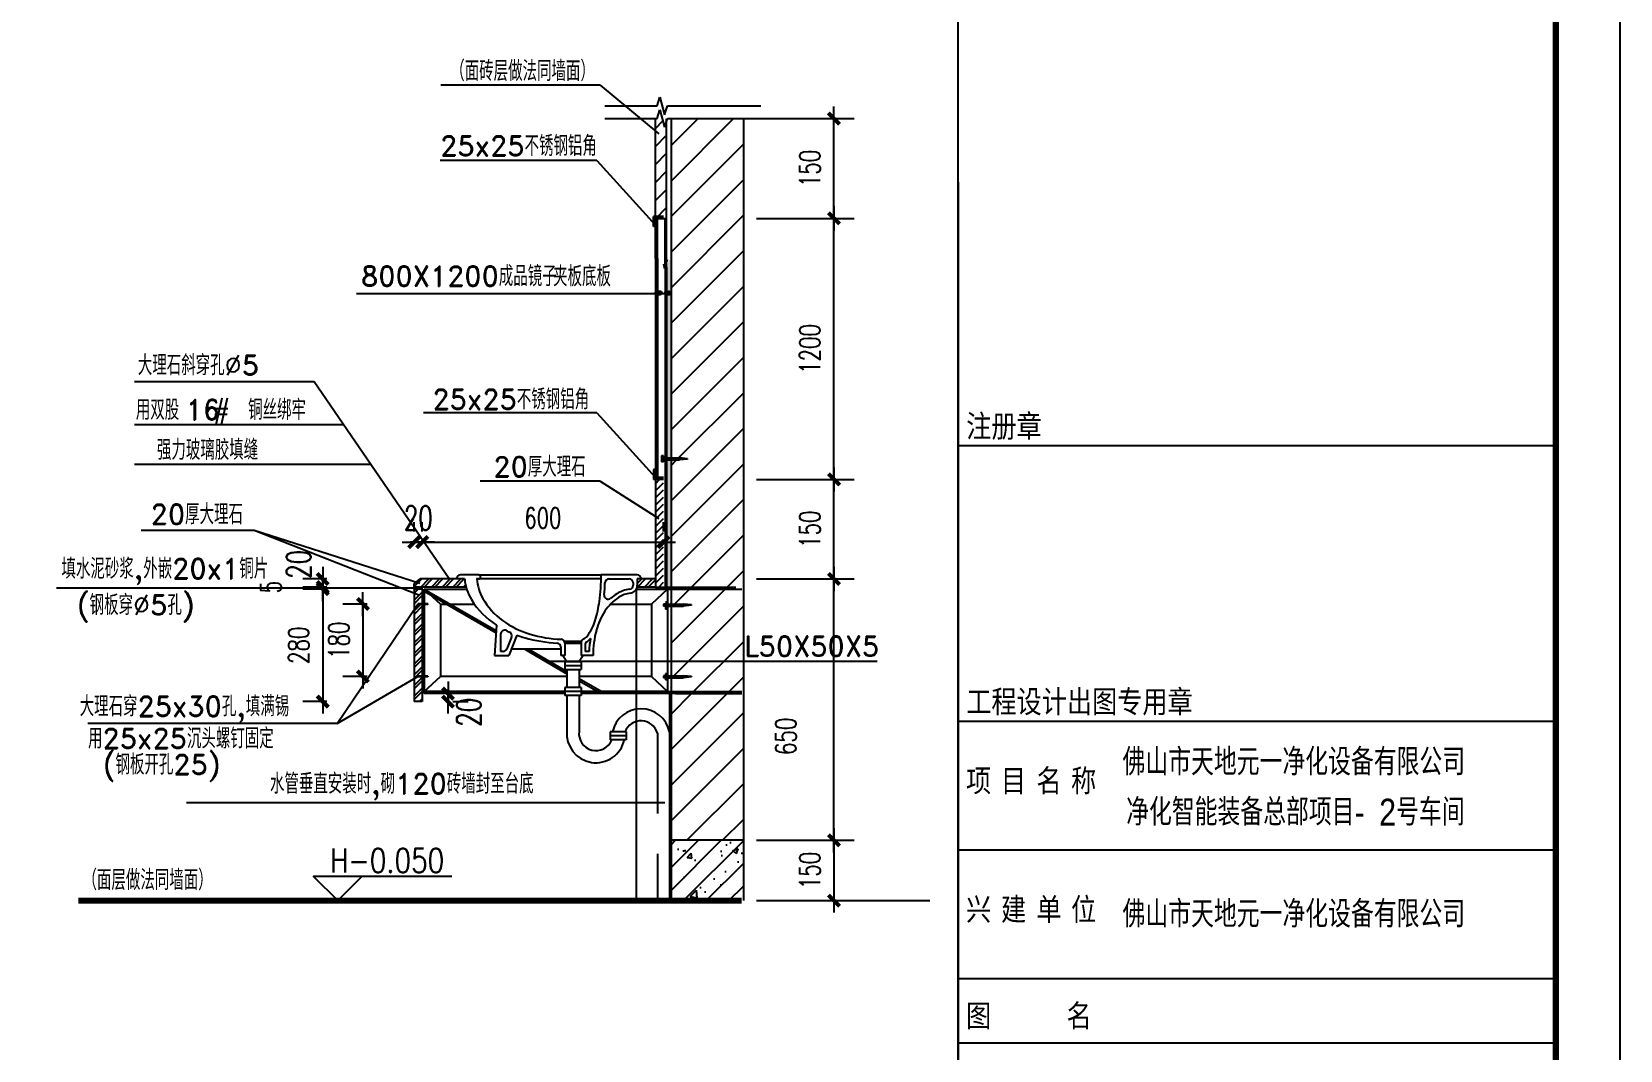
# Model space of a CAD drawing. Extents: x -1041549 to 749950, y -354245 to 17554.
# Drawn here: x 364756 to 370933, y -207139 to -203181 of the extents above; entities that cross this region are included whole.
import ezdxf

# ---------------------------------------------------------------- set-up
doc = ezdxf.new("R2010")
doc.units = 0
doc.header["$LTSCALE"] = 1000
doc.header["$MEASUREMENT"] = 0
doc.linetypes.add('DASHED', pattern=[0.75, 0.5, -0.25])
for name, color, linetype in [('13', 13, 'Continuous'), ('14', 1, 'Continuous'), ('C', 2, 'Continuous'), ('DIMY0', 3, 'Continuous'), ('PUB_TEXT', 7, 'Continuous'), ('PUB_TITLE', 4, 'Continuous'), ('WALL', 4, 'Continuous'), ('填', 9, 'Continuous'), ('外轮廓线', 7, 'Continuous'), ('线', 191, 'Continuous')]:
    doc.layers.add(name, color=color, linetype=linetype)
doc.styles.add('_HZTXT', font='gs_txt.shx', dxfattribs={"width": 0.8, "bigfont": 'HZTXT.shx'})
doc.styles.add('DIM_FONT', font='SIMPLEX', dxfattribs={"width": 0.7, "bigfont": 'GBCBIG'})
doc.styles.add('DIM_FONT_T3', font='SIMPLEX', dxfattribs={"width": 0.705882, "bigfont": 'GBCBIG'})
doc.styles.add('hztxt', font='romand_pkpm', dxfattribs={"bigfont": 'gbcbig'})
doc.styles.add('宋体', font='')
doc.styles.get('宋体').set_extended_font_data('宋体')
doc.dimstyles.new('DIMA50', dxfattribs={"dimscale": 0.5, "dimtxt": 300, "dimasz": 1, "dimexe": 250, "dimexo": 300, "dimgap": 150, "dimtad": 1, "dimdec": 0, "dimdsep": 46, "dimtxsty": 'DIM_FONT', "dimblk": '_DIMX', "dimblk1": '_DIMX', "dimblk2": '_DIMX', "dimcen": 2.5, "dimse1": 1, "dimclrt": 3, "dimadec": 0, "dimazin": 0, "dimtfac": 1, "dimtdec": 0, "dimtix": 1, "dimtmove": 2, "dimatfit": 3, "dimldrblk": '_DIMX', "dimfxl": 1, "dimtolj": 1, "dimtzin": 0, "dimarcsym": 0})
doc.dimstyles.new('DIMB50', dxfattribs={"dimscale": 0.5, "dimtxt": 300, "dimasz": 1, "dimexe": 250, "dimexo": 300, "dimgap": 150, "dimtad": 1, "dimdec": 0, "dimrnd": 1, "dimzin": 0, "dimdsep": 46, "dimtxsty": 'DIM_FONT', "dimblk": '_DIMX', "dimblk1": 'ARCHTICK', "dimblk2": 'ARCHTICK', "dimcen": 0, "dimdle": 150, "dimclrt": 7, "dimadec": 0, "dimazin": 0, "dimtfac": 1, "dimtix": 1, "dimtmove": 2, "dimatfit": 3, "dimfxl": 1, "dimtolj": 1, "dimtzin": 0, "dimarcsym": 0})
doc.dimstyles.new('DIMB50$TCH&&50', dxfattribs={"dimtxt": 127.5, "dimasz": 0.5, "dimexe": 125, "dimexo": 150, "dimgap": 86.25, "dimtad": 1, "dimdec": 0, "dimrnd": 1, "dimzin": 0, "dimdsep": 46, "dimtxsty": 'DIM_FONT_T3', "dimblk": '_DIMX', "dimblk1": 'ARCHTICK', "dimblk2": 'ARCHTICK', "dimcen": 0, "dimdle": 75, "dimclrt": 7, "dimadec": 0, "dimazin": 0, "dimtfac": 1, "dimtix": 1, "dimtmove": 2, "dimatfit": 3, "dimfxl": 1, "dimtolj": 1, "dimtzin": 0, "dimarcsym": 0})

# ---------------------------------------------------------------- blocks, each defined once
blk = doc.blocks.new('_DIMX')
blk.add_line((-150, 0), (150, 0))
at = {"const_width": 50}
blk.add_lwpolyline([(-70, -70), (70, 70)], dxfattribs=at)
blk = doc.blocks.new('*D104')
at = {"layer": 'Defpoints', "color": 0, "transparency": 16777216}
for p in [(5723.8, 2025), (5899.6, 2075), (5899.6, 2025)]:
    blk.add_point(p, dxfattribs=at)
at = {"layer": 'DIMY0', "color": 0, "lineweight": -2, "transparency": 16777216}
for p, q in [((5723.8, 2075.5), (5723.8, 2076)), ((5749.6, 2075), (5598.8, 2075)), ((5749.6, 2025), (5598.8, 2025)), ((5723.8, 2075), (5723.8, 2025)), ((5723.8, 2024.5), (5723.8, 2024))]:
    blk.add_line(p, q, dxfattribs=at)
at = {"layer": 'DIMY0', "color": 0, "lineweight": -2, "transparency": 16777216, "xscale": 0.5, "yscale": 0.5, "zscale": 0.5}
for p, rotation in [((5723.8, 2075), 270), ((5723.8, 2025), 90)]:
    blk.add_blockref('_DIMX', p, dxfattribs=dict(at, rotation=rotation))
at = {"layer": 'DIMY0', "color": 7, "transparency": 16777216, "insert": (5573.8, 2166), "char_height": 150, "attachment_point": 5, "rotation": 90, "style": 'DIM_FONT'}
blk.add_mtext('\\A1;20', dxfattribs=at)
blk = doc.blocks.new('_ArchTick')
at = {"color": 0, "linetype": 'ByBlock', "const_width": 0.4}
blk.add_lwpolyline([(-0.5, -0.5), (0.5, 0.5)], dxfattribs=at)
blk = doc.blocks.new('*D105')
at = {"layer": 'Defpoints', "color": 0, "transparency": 16777216}
for p in [(5899.6, 2012.5), (5723.8, 1312.5), (5899.6, 1312.5)]:
    blk.add_point(p, dxfattribs=at)
at = {"layer": 'DIMY0', "color": 0, "lineweight": -2, "transparency": 16777216}
for p, q in [((5749.6, 2012.5), (5598.8, 2012.5)), ((5723.8, 2012), (5723.8, 1313)), ((5749.6, 1312.5), (5598.8, 1312.5))]:
    blk.add_line(p, q, dxfattribs=at)
at = {"layer": 'DIMY0', "color": 0, "lineweight": -2, "transparency": 16777216, "xscale": 0.5, "yscale": 0.5, "zscale": 0.5}
for p, rotation in [((5723.8, 2012.5), 90), ((5723.8, 1312.5), 270)]:
    blk.add_blockref('_DIMX', p, dxfattribs=dict(at, rotation=rotation))
at = {"layer": 'DIMY0', "color": 7, "transparency": 16777216, "insert": (5573.8, 1662.5), "char_height": 127.5, "attachment_point": 5, "rotation": 90, "style": 'DIM_FONT_T3'}
blk.add_mtext('\\A1;280', dxfattribs=at)
blk = doc.blocks.new('*D106')
at = {"layer": 'Defpoints', "color": 0, "transparency": 16777216}
for p in [(5723.8, 2012.5), (5899.6, 2025), (5899.6, 2012.5)]:
    blk.add_point(p, dxfattribs=at)
at = {"layer": 'DIMY0', "color": 0, "lineweight": -2, "transparency": 16777216}
for p, q in [((5749.6, 2025), (5598.8, 2025)), ((5749.6, 2012.5), (5598.8, 2012.5)), ((5723.8, 2025.5), (5723.8, 2026)), ((5723.8, 2025), (5723.8, 2012.5)), ((5723.8, 2012), (5723.8, 2011.5))]:
    blk.add_line(p, q, dxfattribs=at)
at = {"layer": 'DIMY0', "color": 0, "lineweight": -2, "transparency": 16777216, "xscale": 0.5, "yscale": 0.5, "zscale": 0.5}
for p, rotation in [((5723.8, 2025), 270), ((5723.8, 2012.5), 90)]:
    blk.add_blockref('_DIMX', p, dxfattribs=dict(at, rotation=rotation))
at = {"layer": 'DIMY0', "color": 7, "transparency": 16777216, "insert": (5400.8, 2025), "char_height": 127.5, "attachment_point": 5, "rotation": 90, "style": 'DIM_FONT_T3'}
blk.add_mtext('\\A1;5', dxfattribs=at)
blk = doc.blocks.new('*D107')
at = {"layer": 'Defpoints', "color": 0, "transparency": 16777216}
for p in [(6383.4, 1362.5), (6383.4, 1312.5), (6503.3, 1312.5)]:
    blk.add_point(p, dxfattribs=at)
at = {"layer": 'DIMY0', "color": 0, "lineweight": -2, "transparency": 16777216}
for p, q in [((6503.3, 1363), (6503.3, 1363.5)), ((6503.3, 1362.5), (6503.3, 1312.5)), ((6503.3, 1312), (6503.3, 1311.5)), ((6533.4, 1312.5), (6628.3, 1312.5))]:
    blk.add_line(p, q, dxfattribs=at)
at = {"layer": 'DIMY0', "color": 0, "lineweight": -2, "transparency": 16777216, "xscale": 0.5, "yscale": 0.5, "zscale": 0.5}
for p, rotation in [((6503.3, 1362.5), 270), ((6503.3, 1312.5), 90)]:
    blk.add_blockref('_DIMX', p, dxfattribs=dict(at, rotation=rotation))
at = {"layer": 'DIMY0', "color": 3, "transparency": 16777216, "insert": (6632.4, 1246), "char_height": 150, "attachment_point": 5, "rotation": 90, "style": 'DIM_FONT'}
blk.add_mtext('\\A1;20', dxfattribs=at)
blk = doc.blocks.new('*D108')
at = {"layer": 'Defpoints', "color": 0, "transparency": 16777216}
for p in [(6149.6, 1918.8), (5973.8, 1468.8), (6149.6, 1468.8)]:
    blk.add_point(p, dxfattribs=at)
at = {"layer": 'DIMY0', "color": 0, "lineweight": -2, "transparency": 16777216}
for p, q in [((5999.6, 1918.8), (5848.8, 1918.8)), ((5973.8, 1918.3), (5973.8, 1469.3)), ((5999.6, 1468.8), (5848.8, 1468.8))]:
    blk.add_line(p, q, dxfattribs=at)
at = {"layer": 'DIMY0', "color": 0, "lineweight": -2, "transparency": 16777216, "xscale": 0.5, "yscale": 0.5, "zscale": 0.5}
for p, rotation in [((5973.8, 1918.8), 90), ((5973.8, 1468.8), 270)]:
    blk.add_blockref('_DIMX', p, dxfattribs=dict(at, rotation=rotation))
at = {"layer": 'DIMY0', "color": 7, "transparency": 16777216, "insert": (5823.8, 1693.8), "char_height": 127.5, "attachment_point": 5, "rotation": 90, "style": 'DIM_FONT_T3'}
blk.add_mtext('\\A1;180', dxfattribs=at)
blk = doc.blocks.new('*D109')
at = {"layer": 'Defpoints', "color": 0, "transparency": 16777216}
for p in [(7843.2, 2304.2), (6343.2, 2221.2), (7843.2, 2221.2)]:
    blk.add_point(p, dxfattribs=at)
at = {"layer": 'DIMY0', "color": 0, "lineweight": -2, "transparency": 16777216}
for p, q in [((6343.2, 2371.2), (6343.2, 2429.2)), ((7843.2, 2371.2), (7843.2, 2429.2)), ((6343.7, 2304.2), (7842.7, 2304.2))]:
    blk.add_line(p, q, dxfattribs=at)
at = {"layer": 'DIMY0', "color": 0, "lineweight": -2, "transparency": 16777216, "xscale": 0.5, "yscale": 0.5, "zscale": 0.5, "rotation": 180}
blk.add_blockref('_DIMX', (6343.2, 2304.2), dxfattribs=at)
at = {"layer": 'DIMY0', "color": 0, "lineweight": -2, "transparency": 16777216, "xscale": 0.5, "yscale": 0.5, "zscale": 0.5}
blk.add_blockref('_DIMX', (7843.2, 2304.2), dxfattribs=at)
at = {"layer": 'DIMY0', "color": 7, "transparency": 16777216, "insert": (7093.2, 2454.2), "char_height": 127.5, "attachment_point": 5, "style": 'DIM_FONT_T3'}
blk.add_mtext('\\A1;600', dxfattribs=at)
blk = doc.blocks.new('*D110')
at = {"layer": 'Defpoints', "color": 0, "transparency": 16777216}
for p in [(6343.2, 2304.2), (6293.2, 2221.2), (6343.2, 2221.2)]:
    blk.add_point(p, dxfattribs=at)
at = {"layer": 'DIMY0', "color": 0, "lineweight": -2, "transparency": 16777216}
for p, q in [((6293.2, 2371.2), (6293.2, 2429.2)), ((6343.2, 2371.2), (6343.2, 2429.2)), ((6292.7, 2304.2), (6292.2, 2304.2)), ((6293.2, 2304.2), (6343.2, 2304.2)), ((6343.7, 2304.2), (6344.2, 2304.2))]:
    blk.add_line(p, q, dxfattribs=at)
at = {"layer": 'DIMY0', "color": 0, "lineweight": -2, "transparency": 16777216, "xscale": 0.5, "yscale": 0.5, "zscale": 0.5}
blk.add_blockref('_DIMX', (6293.2, 2304.2), dxfattribs=at)
at = {"layer": 'DIMY0', "color": 0, "lineweight": -2, "transparency": 16777216, "xscale": 0.5, "yscale": 0.5, "zscale": 0.5, "rotation": 180}
blk.add_blockref('_DIMX', (6343.2, 2304.2), dxfattribs=at)
at = {"layer": 'DIMY0', "color": 7, "transparency": 16777216, "insert": (6318.2, 2454.2), "char_height": 150, "attachment_point": 5, "style": 'DIM_FONT'}
blk.add_mtext('\\A1;20', dxfattribs=at)
blk = doc.blocks.new('*D111')
at = {"layer": 'Defpoints', "color": 0, "transparency": 16777216}
for p in [(8272.9, 450), (8272.9, 75), (8904.7, 75)]:
    blk.add_point(p, dxfattribs=at)
at = {"layer": 'DIMY0', "color": 0, "lineweight": -2, "transparency": 16777216}
for p, q in [((8422.9, 450), (9029.7, 450)), ((8904.7, 449.5), (8904.7, 75.5)), ((8422.9, 75), (9029.7, 75))]:
    blk.add_line(p, q, dxfattribs=at)
at = {"layer": 'DIMY0', "color": 0, "lineweight": -2, "transparency": 16777216, "xscale": 0.5, "yscale": 0.5, "zscale": 0.5}
for p, rotation in [((8904.7, 450), 90), ((8904.7, 75), 270)]:
    blk.add_blockref('_DIMX', p, dxfattribs=dict(at, rotation=rotation))
at = {"layer": 'DIMY0', "color": 7, "transparency": 16777216, "insert": (8754.7, 262.5), "char_height": 127.5, "attachment_point": 5, "rotation": 90, "style": 'DIM_FONT_T3'}
blk.add_mtext('\\A1;150', dxfattribs=at)
blk = doc.blocks.new('*D100')
at = {"layer": 'Defpoints', "color": 0, "transparency": 16777216}
for p in [(8272.9, 4938.1), (8904.7, 4938.1), (8272.9, 4317.4)]:
    blk.add_point(p, dxfattribs=at)
at = {"layer": 'DIMY0', "color": 0, "lineweight": -2, "transparency": 16777216}
for p, q in [((8422.9, 4938.1), (9029.7, 4938.1)), ((8904.7, 4317.9), (8904.7, 4937.6)), ((8422.9, 4317.4), (9029.7, 4317.4))]:
    blk.add_line(p, q, dxfattribs=at)
at = {"layer": 'DIMY0', "color": 0, "lineweight": -2, "transparency": 16777216, "xscale": 0.5, "yscale": 0.5, "zscale": 0.5}
for p, rotation in [((8904.7, 4938.1), 90), ((8904.7, 4317.4), 270)]:
    blk.add_blockref('_DIMX', p, dxfattribs=dict(at, rotation=rotation))
at = {"layer": 'DIMY0', "color": 7, "transparency": 16777216, "insert": (8754.7, 4627.8), "char_height": 127.5, "attachment_point": 5, "rotation": 90, "style": 'DIM_FONT_T3'}
blk.add_mtext('\\A1;150', dxfattribs=at)
blk = doc.blocks.new('*D101')
at = {"layer": 'Defpoints', "color": 0, "transparency": 16777216}
for p in [(8272.9, 4317.4), (8904.7, 4317.4), (8272.9, 2693.8)]:
    blk.add_point(p, dxfattribs=at)
at = {"layer": 'DIMY0', "color": 0, "lineweight": -2, "transparency": 16777216}
for p, q in [((8422.9, 4317.4), (9029.7, 4317.4)), ((8904.7, 2694.3), (8904.7, 4316.9)), ((8422.9, 2693.8), (9029.7, 2693.8))]:
    blk.add_line(p, q, dxfattribs=at)
at = {"layer": 'DIMY0', "color": 0, "lineweight": -2, "transparency": 16777216, "xscale": 0.5, "yscale": 0.5, "zscale": 0.5}
for p, rotation in [((8904.7, 4317.4), 90), ((8904.7, 2693.8), 270)]:
    blk.add_blockref('_DIMX', p, dxfattribs=dict(at, rotation=rotation))
at = {"layer": 'DIMY0', "color": 7, "transparency": 16777216, "insert": (8754.7, 3505.6), "char_height": 127.5, "attachment_point": 5, "rotation": 90, "style": 'DIM_FONT_T3'}
blk.add_mtext('\\A1;1200', dxfattribs=at)
blk = doc.blocks.new('*D102')
at = {"layer": 'Defpoints', "color": 0, "transparency": 16777216}
for p in [(8272.9, 2693.8), (8904.7, 2693.8), (8272.9, 2075)]:
    blk.add_point(p, dxfattribs=at)
at = {"layer": 'DIMY0', "color": 0, "lineweight": -2, "transparency": 16777216}
for p, q in [((8422.9, 2693.8), (9029.7, 2693.8)), ((8904.7, 2075.5), (8904.7, 2693.3)), ((8422.9, 2075), (9029.7, 2075))]:
    blk.add_line(p, q, dxfattribs=at)
at = {"layer": 'DIMY0', "color": 0, "lineweight": -2, "transparency": 16777216, "xscale": 0.5, "yscale": 0.5, "zscale": 0.5}
for p, rotation in [((8904.7, 2693.8), 90), ((8904.7, 2075), 270)]:
    blk.add_blockref('_DIMX', p, dxfattribs=dict(at, rotation=rotation))
at = {"layer": 'DIMY0', "color": 7, "transparency": 16777216, "insert": (8754.7, 2384.4), "char_height": 127.5, "attachment_point": 5, "rotation": 90, "style": 'DIM_FONT_T3'}
blk.add_mtext('\\A1;150', dxfattribs=at)
blk = doc.blocks.new('*D103')
at = {"layer": 'Defpoints', "color": 0, "transparency": 16777216}
for p in [(8272.9, 2075), (8904.7, 2075), (8272.9, 450)]:
    blk.add_point(p, dxfattribs=at)
at = {"layer": 'DIMY0', "color": 0, "lineweight": -2, "transparency": 16777216}
for p, q in [((8422.9, 2075), (9029.7, 2075)), ((8904.7, 450.5), (8904.7, 2074.5)), ((8422.9, 450), (9029.7, 450))]:
    blk.add_line(p, q, dxfattribs=at)
at = {"layer": 'DIMY0', "color": 0, "lineweight": -2, "transparency": 16777216, "xscale": 0.5, "yscale": 0.5, "zscale": 0.5}
for p, rotation in [((8904.7, 2075), 90), ((8904.7, 450), 270)]:
    blk.add_blockref('_DIMX', p, dxfattribs=dict(at, rotation=rotation))
at = {"layer": 'DIMY0', "color": 7, "transparency": 16777216, "insert": (8604.7, 1096.4), "char_height": 127.5, "attachment_point": 5, "rotation": 90, "style": 'DIM_FONT_T3'}
blk.add_mtext('\\A1;650', dxfattribs=at)
blk = doc.blocks.new('A$Ce58e362c')
at = {"layer": '14'}
for p, q in [((15730, 44126), (15730, 1076)), ((15730, 37980), (29680, 37980)), ((15730, 31556), (29680, 31556)), ((15730, 28556), (29680, 28556)), ((15730, 25556), (29680, 25556)), ((15730, 24056), (29680, 24056))]:
    blk.add_line(p, q, dxfattribs=at)
blk.add_lwpolyline([(15730, 1076), (15730, 87176)], dxfattribs=at)
at = {"layer": '13', "color": 7, "style": '_HZTXT', "width": 0.85}
for s, height, p in [('佛山市天地元一净化设备有限公司', 626.86, (19568, 30290)), ('净化智能装备总部项目-', 626.86, (19652, 29121)), ('2号车间', 626.9, (25554, 29120)), ('佛山市天地元一净化设备有限公司', 626.86, (19568, 26743))]:
    blk.add_text(s, height=height, dxfattribs=at).set_placement(p)
at = {"layer": '14', "style": '宋体', "width": 0.82}
for s, p in [('注册章', (15921, 38174)), ('工程设计出图专用章', (15921, 31749)), ('项', (15916, 29905)), ('目', (16731, 29905)), ('名', (17559, 29905)), ('称', (18367, 29905)), ('兴', (15916, 26905)), ('建', (16731, 26905)), ('单', (17559, 26905)), ('位', (18367, 26905)), ('图      名', (15916, 24424))]:
    blk.add_text(s, height=525, dxfattribs=at).set_placement(p)
blk = doc.blocks.new('A$C14E3696B')
at = {"layer": 'DIMY0'}
h = blk.add_hatch(color=256, dxfattribs=at)
h.paths.add_polyline_path([(7793.3, 3853.6, 1), (7804.9, 3853.6)])
h.paths.add_polyline_path([(7793.3, 3853.6), (7804.9, 3853.6, 1)])
h = blk.add_hatch(color=256, dxfattribs=at)
h.paths.add_polyline_path([(7833.1, 3853.4), (7809.8, 3853.4, 1)])
h.paths.add_polyline_path([(7809.8, 3853.4), (7833.1, 3853.4, 1)])
h = blk.add_hatch(color=256, dxfattribs=at)
h.paths.add_polyline_path([(7852, 3853.6, 1), (7863.6, 3853.6)])
h.paths.add_polyline_path([(7852, 3853.6), (7863.6, 3853.6, 1)])
h = blk.add_hatch(color=256, dxfattribs=at)
h.paths.add_polyline_path([(7888.8, 3852.5), (7865.5, 3852.5, 1)])
h.paths.add_polyline_path([(7865.5, 3852.5), (7888.8, 3852.5, 1)])
at = {"layer": '填'}
h = blk.add_hatch(dxfattribs=at)
h.set_pattern_fill('ANSI31', color=256, scale=50, style=0)
h.set_pattern_definition([(45, (0, 0), (-56.1266, 56.1266), [])])
h.paths.add_polyline_path([(7863.2, 4317.4), (7793.2, 4317.4), (7793.2, 4938.1), (7803.6, 4938.1), (7821.4, 4992.8), (7850.8, 4883.5), (7863.2, 4921.4)])
h = blk.add_hatch(dxfattribs=at)
h.set_pattern_fill('ANSI31', color=256, scale=1250, style=0)
h.set_pattern_definition([(45, (-342023.52, -45370.8), (-110.485435, 110.485435), [])])
h.paths.add_polyline_path([(8340.7, 1362.5), (7928.2, 1362.5), (7890.7, 1362.5), (7890.7, 450), (8340.7, 450)])
h.paths.add_polyline_path([(7890.7, 1563.2), (7890.7, 1473.5), (7978.2, 1473.5), (8028.2, 1468.5), (8028.2, 1466), (7978.2, 1461), (7890.7, 1461), (7890.7, 1375), (8340.7, 1375), (8340.7, 1563.2)])
h.paths.add_polyline_path([(7890.7, 2012.5), (7890.7, 1918.8), (7978.2, 1918.8), (8028.2, 1913.8), (8028.2, 1911.3), (7978.2, 1906.3), (7890.7, 1906.3), (7890.7, 1563.2), (8340.7, 1563.2), (8340.7, 2012.5)])
edge = h.paths.add_edge_path()
edge.add_line((8340.7, 4938.1), (7890.7, 4938.1))
edge.add_line((7890.7, 4938.1), (7890.7, 3853.6))
edge.add_line((7890.7, 3853.6), (8134.4, 3853.6))
edge.add_arc((8146, 3853.3), 11.6, 0, 178.46233, ccw=False)
edge.add_arc((8146, 3853.3), 11.6, -181.53767, 0, ccw=False)
edge.add_line((8134.4, 3853.6), (7890.7, 3853.6))
edge.add_line((7890.7, 3853.6), (7890.7, 2828.1))
edge.add_line((7890.7, 2828.1), (7953.2, 2828.1))
edge.add_line((7953.2, 2828.1), (8003.2, 2823.1))
edge.add_line((8003.2, 2823.1), (8003.2, 2820.6))
edge.add_line((8003.2, 2820.6), (7953.2, 2815.6))
edge.add_line((7953.2, 2815.6), (7890.7, 2815.6))
edge.add_line((7890.7, 2815.6), (7890.7, 2025))
edge.add_line((7890.7, 2025), (8340.7, 2025))
edge.add_line((8340.7, 2025), (8340.7, 4938.1))
h = blk.add_hatch(dxfattribs=at)
h.set_pattern_fill('AR-SAND', color=256, scale=25, style=0)
h.set_pattern_definition([(37.5, (-83508.454, -41308.306), (-1.574834, 48.170594), [0, -38, 0, -42.5, 0, -40.625]), (7.5, (-83508.454, -41308.306), (44.244418, 70.55365), [0, -20.5, 0, -34.25, 0, -13.125]), (327.5, (-83539.204, -41308.306), (77.853547, 0.141476), [0, -12.5, 0, -45, 0, -58.75]), (317.5, (-83539.204, -41308.306), (75.153165, 21.94189), [0, -6.25, 0, -29.5, 0, -33.75])])
h.paths.add_polyline_path([(7853.2, 2025), (7890.7, 2025), (7890.7, 4060.7), (7878.6, 4060.7), (7860.8, 4006), (7853.2, 4034.5)])
h = blk.add_hatch(dxfattribs=at)
h.set_pattern_fill('ANSI31', color=256, scale=250, style=0)
h.set_pattern_definition([(45, (-83518.454, -41308.306), (-22.097087, 22.097087), [])])
h.paths.add_polyline_path([(7793.2, 2075), (7793.2, 2025), (7843.2, 2025), (7843.2, 2693.8), (7793.2, 2693.8)])
h = blk.add_hatch(dxfattribs=at)
h.set_pattern_fill('ANSI32', color=256, scale=125, style=0)
h.set_pattern_definition([(45, (-83518.454, -41308.306), (-33.14563, 33.14563), []), (45, (-83496.357, -41308.306), (-33.14563, 33.14563), [])])
h.paths.add_polyline_path([(7793.2, 2025), (7793.2, 2075), (7681.3, 2075), (7680.7, 2074.3), (7680.7, 2036, -0.055733), (7679.4, 2025)])
h.paths.add_polyline_path([(6615.4, 2025, -0.043134), (6606.7, 2075), (6330.7, 2075), (6293.2, 2045), (6293.2, 2025)])
h = blk.add_hatch(dxfattribs=at)
h.set_pattern_fill('ANSI32', color=256, scale=125, style=0)
h.set_pattern_definition([(45, (-83518.454, -41283.306), (-33.14563, 33.14563), []), (45, (-83496.357, -41283.306), (-33.14563, 33.14563), [])])
h.paths.add_polyline_path([(6293.2, 1312.5), (6343.2, 1312.5), (6343.2, 1475), (6315.7, 1475), (6315.7, 1480), (6343.2, 1480), (6343.2, 1925), (6315.7, 1925), (6315.7, 1930), (6343.2, 1930), (6343.2, 2012.5), (6293.2, 2012.5)])
at = {"layer": '线'}
h = blk.add_hatch(dxfattribs=at)
h.set_pattern_fill('AN31C', color=256, scale=500, style=0)
h.set_pattern_definition([(45, (-342023.52, -45370.79), (-70.710678, 70.710678), []), (50, (-342023.52, -45370.8), (358.6301, -31.37607), [37.5, -412.5]), (355, (-342023.5, -45370.8), (-69.37567, 376.09607), [30, -330]), (100.4514, (-341993.63, -45373.4), (289.2547, 344.71977), [31.8701, -350.57106]), (46.1842, (-342023.5, -45270.8), (533.6205, -82.7595), [56.25, -618.75]), (96.6356, (-341979.05, -45277.7), (467.33135, 487.0589), [47.80514, -525.8565]), (351.1842, (-342023.5, -45270.8), (467.331, 487.0593), [45, -495]), (21, (-341973.52, -45295.8), (298.45353, -201.30945), [37.5, -412.5]), (326, (-341973.5, -45295.8), (121.65767, 362.57502), [30, -330]), (71.4514, (-341948.65, -45312.57), (420.1113, 161.26525), [31.8701, -350.57106]), (37.5, (-342023.52, -45370.8), (6.079928, 166.446927), [0, -326, 0, -335, 0, -331.25]), (7.5, (-342023.52, -45370.8), (131.53477, 197.20586), [0, -191, 0, -318.5, 0, -126.25]), (327.5, (-342135.02, -45370.8), (266.91122, -11.277436), [0, -125, 0, -390, 0, -517.5]), (317.5, (-342185.02, -45370.8), (291.59308, 50.05249), [0, -162.5, 0, -259, 0, -367.5])])
h.paths.add_polyline_path([(8340.7, 450), (7890.7, 450), (7890.7, 75), (8340.7, 75)])
at = {"color": 2}
for p, q in [((7793.2, 4067), (7793.2, 4936.2)), ((7863.2, 4013.2), (7863.2, 4936.2)), ((7805.7, 4067), (7805.7, 4317.4)), ((7853.2, 4013.2), (7853.2, 4317.4)), ((7793.2, 4067), (7793.2, 2712.5)), ((7805.7, 4067), (7805.7, 2706.3)), ((7853.2, 4013.2), (7853.2, 2025)), ((7863.2, 4013.2), (7863.2, 2025)), ((7793.2, 2693.8), (7793.2, 2075)), ((6693.2, 2100), (6580.7, 2100)), ((7680.7, 2100), (7455.7, 2100)), ((6293.2, 2012.5), (6293.2, 2025)), ((6343.2, 2012.5), (6293.2, 2012.5)), ((6343.2, 2012.5), (6343.2, 2025)), ((6693.2, 2075), (6680.7, 2075)), ((7504.7, 2075), (7630.7, 2075)), ((7655.7, 2050), (7655.7, 2036)), ((7680.7, 2074.3), (7681.3, 2075)), ((7680.7, 2075), (7680.7, 2036)), ((6805.7, 1788.5), (6793.2, 1600)), ((6830.7, 1731.4), (6830.7, 1625)), ((6898.5, 1712.9), (6869.9, 1640.8)), ((6930.7, 1726.2), (6880.7, 1600)), ((7227.3, 1687.9), (7332.1, 1687.9)), ((6793.2, 1600), (6880.7, 1600)), ((6846.7, 1625), (6830.7, 1625)), ((7205.7, 1651.3), (7205.7, 1600)), ((7230.7, 1600), (7205.7, 1600)), ((7218.2, 1600), (7243.2, 1562.5)), ((7230.7, 1675.4), (7230.7, 1600)), ((7230.7, 1675.4), (7330.7, 1675.4)), ((7343.2, 1600), (7318.2, 1562.5)), ((7330.7, 1679.4), (7330.7, 1600)), ((7405.7, 1600), (7330.7, 1600)), ((7355.7, 1663.8), (7355.7, 1625)), ((7381.2, 1625), (7355.7, 1625)), ((7230.7, 1562.5), (7330.7, 1562.5)), ((7230.7, 1562.5), (7230.7, 1512.5)), ((7230.7, 1537.5), (7330.7, 1537.5)), ((7230.7, 1512.5), (7330.7, 1512.5)), ((7243.2, 1512.5), (7243.2, 1400)), ((7318.2, 1512.5), (7318.2, 1400)), ((7330.7, 1562.5), (7330.7, 1512.5)), ((7330.7, 1400), (7230.7, 1400)), ((7230.7, 1400), (7230.7, 1350)), ((7330.7, 1400), (7330.7, 1350)), ((7330.7, 1375), (7230.7, 1375)), ((7243.2, 1375), (7230.7, 1375)), ((7330.7, 1350), (7230.7, 1350)), ((7243.2, 1350), (7243.2, 1131.2)), ((7318.2, 1350), (7318.2, 1127.1)), ((7511.9, 1125), (7511.9, 1075)), ((7611.9, 1125), (7511.9, 1125)), ((7611.9, 1100), (7511.9, 1100)), ((7611.9, 1125), (7611.9, 1075)), ((7611.9, 1075), (7511.9, 1075))]:
    blk.add_line(p, q, dxfattribs=at)
blk.add_line((7793.2, 4317.4), (7863.2, 4317.4))
at = {"color": 2, "linetype": 'DASHED'}
for p, q in [((7805.7, 1115.8), (7805.7, 75)), ((7890.7, 1050), (7890.7, 75))]:
    blk.add_line(p, q, dxfattribs=at)
at = {"color": 2}
for centre, radius, start, end in [((6580.7, 2075), 25, 90, 180), ((6693.2, 2087.5), 12.5, 270, 90), ((6177.6, 2100), 1278.1, 352.62454, 0), ((7680.7, 2075), 25, 0, 90), ((6900.3, 2100), 294.6, 184.86741, 211.34717), ((6975.7, 2100), 295, 184.86135, 209.6634), ((6177.6, 2100), 1303.1, 354.53775, 357.84244), ((7504.7, 2050), 25, 90, 177.84244), ((7723.9, 1715.9), 316.6, 122.70172, 131.03981), ((7655.7, 1822.2), 190.3, 96.66951, 122.70172), ((7655.7, 1822.2), 165.3, 96.66951, 122.70172), ((7630.7, 2050), 25, 0, 90), ((7630.7, 2036), 25, 276.66951, 0), ((7630.7, 2036), 50, 276.66951, 0), ((7058.7, 2196.5), 480.1, 211.34717, 238.19687), ((7098.2, 2169.8), 436, 209.6634, 233.97263), ((6751.8, 2025.7), 699, 342.64598, 352.62454), ((7499.6, 1973.6), 25, 174.53775, 311.03981), ((7723.9, 1715.9), 291.6, 122.70172, 147.17146), ((7178.3, 2279.9), 572.2, 233.97263, 253.23527), ((7110.5, 1913.6), 323.3, 322.96757, 342.64598), ((7832.4, 1645.9), 420.8, 147.17146, 165.03821), ((6855.7, 1731.4), 25, 63.58283, 180), ((7162.6, 2349.3), 664.9, 243.58283, 245.38655), ((6875.3, 1722.1), 25, 338.38177, 65.38655), ((7162.6, 2349.3), 664.9, 249.58399, 254.26932), ((7230.7, 2590.9), 915.9, 254.26932, 266.95395), ((7230.7, 2453.7), 753.7, 253.23527, 268.16023), ((7205.7, 1675.4), 25, 0, 88.16023), ((7355.7, 1679.4), 25, 110.17973, 180), ((7330.7, 1747.5), 47.5, 290.17973, 322.96757), ((7380.7, 1663.8), 25, 120.86211, 180), ((7330.7, 1747.5), 72.5, 300.86211, 322.96757), ((8004.2, 1600), 623.5, 170.27856, 177.70222), ((7110.5, 1913.6), 348.3, 322.96757, 323.26931), ((8004.2, 1600), 598.5, 165.03821, 180), ((6846.7, 1650), 25, 270, 338.38177), ((7180.7, 1651.3), 25, 0, 86.95395), ((7703.7, 1086.5), 181.1, 12.28733, 167.71267), ((7703.7, 1086.5), 106.1, 16.07582, 158.69799), ((7423.4, 1113.5), 181.1, 174.39057, 347.71267), ((7423.4, 1113.5), 106.1, 172.66898, 338.69799)]:
    blk.add_arc(centre, radius, start, end, dxfattribs=at)
at = {"layer": 'C', "color": 0}
for p, q in [((7830.7, 2840.6), (7830.7, 2803.1)), ((7843.2, 2840.6), (7830.7, 2840.6)), ((7843.2, 2803.1), (7830.7, 2803.1)), ((7843.2, 2840.6), (7843.2, 2803.1)), ((7993.2, 2823.1), (7993.2, 2820.6)), ((7855.7, 1918.8), (7843.2, 1918.8)), ((7843.2, 1918.8), (7843.2, 1906.3)), ((7855.7, 1906.3), (7843.2, 1906.3)), ((7868.2, 1931.3), (7855.7, 1931.3)), ((7855.7, 1925), (7855.7, 1887.5)), ((7868.2, 1887.5), (7855.7, 1887.5)), ((7868.2, 1925), (7868.2, 1887.5)), ((8018.2, 1913.8), (8018.2, 1911.3)), ((7855.7, 1486), (7855.7, 1448.5)), ((7868.2, 1486), (7855.7, 1486)), ((7868.2, 1486), (7868.2, 1448.5)), ((7843.2, 1473.5), (7843.2, 1461)), ((7855.7, 1473.5), (7843.2, 1473.5)), ((7855.7, 1461), (7843.2, 1461)), ((7868.2, 1448.5), (7855.7, 1448.5)), ((8018.2, 1468.5), (8018.2, 1466))]:
    blk.add_line(p, q, dxfattribs=at)
at = {"layer": 'C', "color": 0, "linetype": 'DASHED'}
for p, q in [((7843.2, 2828.1), (7943.2, 2828.1)), ((7843.2, 2815.6), (7943.2, 2815.6)), ((6378.2, 1921.3), (6315.7, 1921.3)), ((6378.2, 1916.3), (6315.7, 1916.3)), ((7868.2, 1918.8), (7968.2, 1918.8)), ((7868.2, 1906.3), (7968.2, 1906.3)), ((6378.2, 1471.3), (6315.7, 1471.3)), ((6378.2, 1466.3), (6315.7, 1466.3)), ((6378.2, 1471.3), (6378.2, 1466.3)), ((7868.2, 1473.5), (7968.2, 1473.5)), ((7868.2, 1461), (7968.2, 1461))]:
    blk.add_line(p, q, dxfattribs=at)
at = {"layer": 'C', "color": 6}
for p, q in [((6355.7, 2012.5), (6355.7, 1362.5)), ((6355.7, 2012.5), (6455.7, 1918.8)), ((6355.7, 2012.5), (6803.4, 1753.9)), ((6355.7, 2012.5), (6619, 2012.5)), ((6355.7, 1998.7), (6802.5, 1740.5)), ((7674.8, 2012.5), (7880.7, 2012.5)), ((7674.8, 2012.5), (7674.8, 75)), ((7868.2, 2012.5), (7768.2, 1918.8)), ((7868.2, 2012.5), (7868.2, 1375)), ((6455.7, 1918.8), (6455.7, 1468.8)), ((6455.7, 1918.8), (6667.1, 1918.8)), ((7514.4, 1918.8), (7768.2, 1918.8)), ((7768.2, 1918.8), (7768.2, 1468.8)), ((7205.7, 1637.5), (6895.5, 1637.5)), ((6980.8, 1637.5), (7243.2, 1485.9)), ((7004.9, 1637.5), (7243.2, 1499.9)), ((6355.7, 1375), (6455.7, 1468.8)), ((7243.2, 1468.8), (6455.7, 1468.8)), ((7768.2, 1468.8), (7318.2, 1468.8)), ((7318.2, 1456.6), (7459.4, 1375)), ((7318.2, 1442.6), (7435.1, 1375)), ((7768.2, 1468.8), (7868.2, 1375)), ((7230.7, 1375), (6355.7, 1375)), ((7230.7, 1362.5), (6355.7, 1362.5)), ((7230.7, 1375), (7105.7, 1375)), ((7868.2, 1375), (7330.7, 1375)), ((7918.2, 1362.5), (7330.7, 1362.5))]:
    blk.add_line(p, q, dxfattribs=at)
at = {"layer": 'C', "color": 6, "linetype": 'DASHED'}
for p, q in [((7793.2, 2025), (8330.7, 2025)), ((7880.7, 2012.5), (8330.7, 2012.5)), ((7868.2, 1375), (8330.7, 1375)), ((7918.2, 1362.5), (8330.7, 1362.5))]:
    blk.add_line(p, q, dxfattribs=at)
at = {"layer": 'C'}
blk.add_line((7880.7, 1362.5), (7880.7, 75), dxfattribs=at)
at = {"layer": 'DIMY0'}
for p, q in [((7450.4, 5144.9), (6458.9, 5144.9)), ((7450.4, 5144.9), (7814.6, 4842.8)), ((7429, 4678), (6455.2, 4678)), ((7429, 4678), (7793.2, 4275.6)), ((7890.7, 3849), (5933.6, 3849)), ((5670.7, 3301.8), (4552.1, 3301.8)), ((6509.6, 2075), (5670.7, 3301.8)), ((7429, 3108.6), (6350.9, 3108.6)), ((7429, 3108.6), (7793.2, 2706.3)), ((5853.9, 3033.9), (4552.1, 3033.9)), ((6023.2, 2786.3), (4552.1, 2786.3)), ((7450.4, 2682.8), (6702.6, 2682.8)), ((7450.4, 2682.8), (7814.6, 2451.4)), ((5296.7, 2375.4), (4594.3, 2375.4)), ((6322.5, 1974.2), (5296.6, 2375.4)), ((6328, 2045.9), (5296.7, 2375.4)), ((6317.6, 2018.2), (4068.1, 2018.2)), ((5813.4, 1176.2), (6315.7, 1918.8)), ((7117.5, 1563.2), (9173.1, 1563.2)), ((5813.4, 1176.2), (6315.7, 1468.8)), ((5813.4, 1176.2), (4262, 1176.2)), ((7852.5, 683.5), (4875.9, 683.5))]:
    blk.add_line(p, q, dxfattribs=at)
blk.add_lwpolyline([(6526.7, 225), (5666.7, 225), (5816.7, 75), (5966.7, 225)], dxfattribs=at)
for centre, radius in [((7799.1, 3853.6), 5.81), ((7821.5, 3853.4), 11.6), ((7857.8, 3853.6), 5.81), ((7877.1, 3852.5), 11.6)]:
    blk.add_circle(centre, radius, dxfattribs=at)
at = {"layer": 'WALL'}
for p, q in [((7890.7, 4936.2), (7890.7, 75)), ((8340.7, 4936.2), (8340.7, 75)), ((8340.7, 450), (7890.7, 450))]:
    blk.add_line(p, q, dxfattribs=at)
at = {"layer": '填'}
for points in [[(7780.7, 4267.4), (7780.7, 4329.9), (7793.2, 4267.4), (7793.2, 4329.9)], [(7793.2, 4317.4), (7793.2, 4329.9), (7843.2, 4317.4), (7843.2, 4329.9)], [(7780.7, 2756.3), (7780.7, 2693.8), (7793.2, 2756.3), (7793.2, 2693.8)], [(7793.2, 2706.3), (7793.2, 2693.8), (7843.2, 2706.3), (7843.2, 2693.8)]]:
    blk.add_solid(points, dxfattribs=at)
at = {"layer": '外轮廓线'}
for p, q in [((7843.2, 4329.9), (7780.7, 4329.9)), ((7780.7, 4267.4), (7780.7, 4329.9)), ((7780.7, 4267.4), (7780.7, 4329.9)), ((7843.2, 4329.9), (7780.7, 4329.9)), ((7793.2, 4267.4), (7780.7, 4267.4)), ((7843.2, 4317.4), (7793.2, 4317.4)), ((7793.2, 4267.4), (7793.2, 4317.4)), ((7793.2, 4267.4), (7793.2, 4317.4)), ((7843.2, 4317.4), (7793.2, 4317.4)), ((7993.2, 2823.1), (7943.2, 2828.1)), ((7993.2, 2820.6), (7943.2, 2815.6)), ((7780.7, 2756.3), (7780.7, 2693.8)), ((7793.2, 2756.3), (7780.7, 2756.3)), ((7780.7, 2756.3), (7780.7, 2693.8)), ((7843.2, 2693.8), (7780.7, 2693.8)), ((7843.2, 2693.8), (7780.7, 2693.8)), ((7793.2, 2756.3), (7793.2, 2706.3)), ((7793.2, 2756.3), (7793.2, 2706.3)), ((7843.2, 2706.3), (7793.2, 2706.3)), ((7843.2, 2706.3), (7793.2, 2706.3)), ((6293.2, 2045), (6330.7, 2075)), ((6293.2, 2025), (6293.2, 2045)), ((6615.4, 2025), (6293.2, 2025)), ((6293.2, 2012.5), (6293.2, 1312.5)), ((6606.7, 2075), (6330.7, 2075)), ((6343.2, 2012.5), (6343.2, 1312.5)), ((7793.2, 2025), (7679.4, 2025)), ((7793.2, 2075), (7680.7, 2075)), ((7793.2, 2075), (7793.2, 2025)), ((6315.7, 1916.3), (6315.7, 1921.3)), ((6378.2, 1921.3), (6378.2, 1916.3)), ((8018.2, 1913.8), (7968.2, 1918.8)), ((8018.2, 1911.3), (7968.2, 1906.3)), ((6315.7, 1466.3), (6315.7, 1471.3)), ((8018.2, 1468.5), (7968.2, 1473.5)), ((8018.2, 1466), (7968.2, 1461)), ((6343.2, 1312.5), (6293.2, 1312.5))]:
    blk.add_line(p, q, dxfattribs=at)
at = {"layer": '外轮廓线', "color": 2}
for p, q in [((6693.2, 2100), (7455.7, 2100)), ((7455.4, 2075), (6696.3, 2075))]:
    blk.add_line(p, q, dxfattribs=at)
at = {"layer": '外轮廓线', "const_width": 37.5}
blk.add_lwpolyline([(8330.7, 75), (4203.1, 75)], dxfattribs=at)
at = {"layer": '线'}
for p, q in [((7803.6, 5016.5), (7821.4, 5071.2)), ((7821.4, 5071.2), (7850.8, 4961.8)), ((7479.3, 5016.5), (7803.6, 5016.5)), ((7803.6, 4938.1), (7821.4, 4992.8)), ((7821.4, 4992.8), (7850.8, 4883.5)), ((7843.2, 4990.4), (7850.8, 4961.8)), ((7850.8, 4961.8), (7868.6, 5016.5)), ((7850.8, 4961.8), (7868.6, 5016.5)), ((7868.6, 5016.5), (8449.2, 5016.5)), ((7868.6, 5016.5), (7880.7, 5016.5)), ((7479.3, 4938.1), (7803.6, 4938.1)), ((7843.2, 4912), (7850.8, 4883.5)), ((7850.8, 4883.5), (7868.6, 4938.1)), ((7850.8, 4883.5), (7868.6, 4938.1)), ((7868.6, 4938.1), (8449.2, 4938.1)), ((7868.6, 4938.1), (7880.7, 4938.1)), ((7850.8, 4006), (7868.6, 4060.7)), ((7850.8, 4006), (7868.6, 4060.7)), ((7843.2, 4034.5), (7850.8, 4006)), ((7843.2, 2025), (7880.7, 2025)), ((8904.7, 75), (9500.1, 75))]:
    blk.add_line(p, q, dxfattribs=at)
at = {"layer": 'DIMY0', "style": 'DIM_FONT', "width": 0.8}
blk.add_text('H-0.050', height=150, dxfattribs=at).set_placement((5769.7, 249.1))
at = {"layer": 'PUB_TEXT', "color": 7, "linetype": 'ByBlock', "char_height": 125, "attachment_point": 5, "style": 'hztxt'}
for s, insert in [('（面砖层做法同墙面）', (6967, 5232.6)), ('25x25不锈钢铝角', (6941.7, 4767.5)), ('800X1200成品镜子', (6570.5, 3957.8)), ('夹板底板', (7337.1, 3956.8)), ('大理石斜穿孔%%C5', (4950.3, 3404.4)), ('25x25不锈钢铝角', (6893.6, 3191.4)), ('用双股     铜丝绑牢', (5089.8, 3126.5)), ('16', (4977.1, 3128)), ('#', (5093.4, 3116.8)), ('强力玻璃胶填缝', (5007, 2877.4)), ('20厚大理石', (7072.4, 2772.8)), ('20厚大理石', (4940.2, 2477.3)), ('填水泥砂浆,外嵌20x1铜片', (4741.2, 2120)), ('(钢板穿%%c5孔)', (4560.2, 1892.8)), ('L50X50X5', (8765.5, 1656.6)), ('大理石穿25x30孔,填满锡', (4863.2, 1264.2)), ('用25x25沉头螺钉固定', (4841, 1082.9)), ('(钢板开孔25)', (4721.3, 900.4)), ('水管垂直安装时,砌120砖墙封至台底', (6215.4, 783)), ('（面层做法同墙面）', (4633.8, 202.1))]:
    blk.add_mtext(s, dxfattribs=dict(at, insert=insert))
at = {"layer": 'DIMY0'}
for p1, p2, text, picture, middle in [((8272.9, 4317.4), (8272.9, 4938.1), '150', '*D100', (8754.7, 4627.8)), ((8272.9, 2693.8), (8272.9, 4317.4), '1200', '*D101', (8754.7, 3505.6)), ((8272.9, 2075), (8272.9, 2693.8), '150', '*D102', (8754.7, 2384.4))]:
    dim = blk.add_aligned_dim(p1=p1, p2=p2, distance=-631.8, text=text, dimstyle='DIMB50$TCH&&50', dxfattribs=at)
    dim.commit()
    dim.dimension.update_dxf_attribs({"geometry": picture, "text_midpoint": middle})
for base, p1, p2, text, dimstyle, picture, middle in [((6343.2, 2304.2), (6293.2, 2221.2), (6343.2, 2221.2), '20', 'DIMB50', '*D110', (6318.2, 2454.2)), ((7843.2, 2304.2), (6343.2, 2221.2), (7843.2, 2221.2), '600', 'DIMB50$TCH&&50', '*D109', (7093.2, 2454.2))]:
    dim = blk.add_linear_dim(base=base, p1=p1, p2=p2, text=text, dimstyle=dimstyle, dxfattribs=at)
    dim.commit()
    dim.dimension.update_dxf_attribs({"geometry": picture, "text_midpoint": middle})
for base, p1, p2, text, dimstyle, picture, middle, dimtype in [((5723.8, 2025), (5899.6, 2075), (5899.6, 2025), '20', 'DIMB50', '*D104', (5573.8, 2166), 128), ((5723.8, 2012.5), (5899.6, 2025), (5899.6, 2012.5), '5', 'DIMB50$TCH&&50', '*D106', (5400.8, 2025), 128), ((8904.7, 2075), (8272.9, 450), (8272.9, 2075), '650', 'DIMB50$TCH&&50', '*D103', (8604.7, 1096.4), 129), ((6503.3, 1312.5), (6383.4, 1362.5), (6383.4, 1312.5), '20', 'DIMA50', '*D107', (6632.4, 1246), 128), ((8904.7, 75), (8272.9, 450), (8272.9, 75), '150', 'DIMB50$TCH&&50', '*D111', (8754.7, 262.5), 128)]:
    dim = blk.add_linear_dim(base=base, p1=p1, p2=p2, angle=90, text=text, dimstyle=dimstyle, dxfattribs=at)
    dim.commit()
    dim.dimension.update_dxf_attribs({"geometry": picture, "text_midpoint": middle, "dimtype": dimtype})
for base, p1, p2, text, picture, middle in [((5723.8, 1312.5), (5899.6, 2012.5), (5899.6, 1312.5), '280', '*D105', (5573.8, 1662.5)), ((5973.8, 1468.8), (6149.6, 1918.8), (6149.6, 1468.8), '180', '*D108', (5823.8, 1693.8))]:
    dim = blk.add_linear_dim(base=base, p1=p1, p2=p2, angle=90, text=text, dimstyle='DIMB50$TCH&&50', dxfattribs=at)
    dim.commit()
    dim.dimension.update_dxf_attribs({"geometry": picture, "text_midpoint": middle})

msp = doc.modelspace()

# ---------------------------------------------------------------- linework, layer by layer
at = {"layer": 'PUB_TITLE'}
msp.add_lwpolyline([(349908.3, -211189.8), (370933.3, -211189.8), (370933.3, -196339.8), (349908.3, -196339.8)], close=True, dxfattribs=at)
msp.add_lwpolyline([(349908.3, -211189.8), (370933.3, -211189.8), (370933.3, -196339.8), (349908.3, -196339.8)], close=True, dxfattribs=at)
at = {"layer": 'PUB_TITLE', "const_width": 25}
msp.add_lwpolyline([(350533.3, -210939.8), (370683.3, -210939.8), (370683.3, -196589.8), (350533.3, -196589.8)], close=True, dxfattribs=at)
msp.add_lwpolyline([(350533.3, -210939.8), (370683.3, -210939.8), (370683.3, -196589.8), (350533.3, -196589.8)], close=True, dxfattribs=at)

# ---------------------------------------------------------------- block references
for name, p, xscale, yscale, zscale in [('A$Ce58e362c', (365736.6, -211119), 0.1666666666666666, 0.1666666666666666, 0.1666666666666666), ('A$C14E3696B', (362310.4, -206604.1), 0.625, 0.625, 0.625)]:
    msp.add_blockref(name, p, dxfattribs=dict(xscale=xscale, yscale=yscale, zscale=zscale))

doc.saveas('drawing.dxf')
